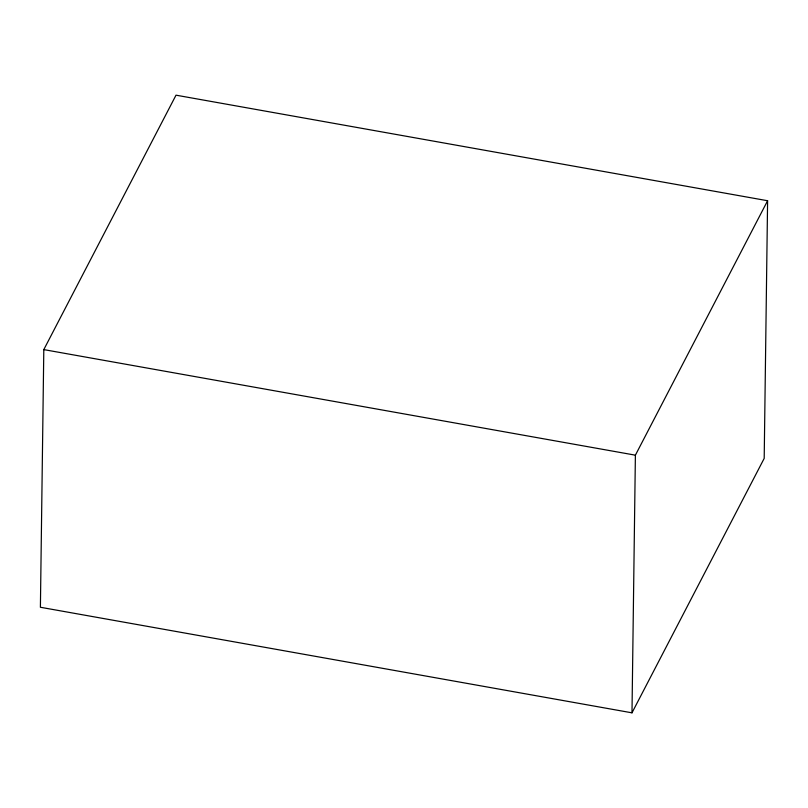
<?xml version="1.0" encoding="UTF-8"?>
<svg xmlns="http://www.w3.org/2000/svg" width="808" height="808" viewBox="0 0 808 808"><rect width="100%" height="100%" fill="white"/><g stroke="black" fill="none" stroke-linecap="round" stroke-linejoin="round"><path stroke-width="1.21" d="M43.804 349.611L40.4 607.263L631.987 712.828L764.196 458.389L767.6 200.738L176.013 95.172L43.804 349.611L635.391 455.177L767.6 200.738M631.987 712.828L635.391 455.177"/></g></svg>
